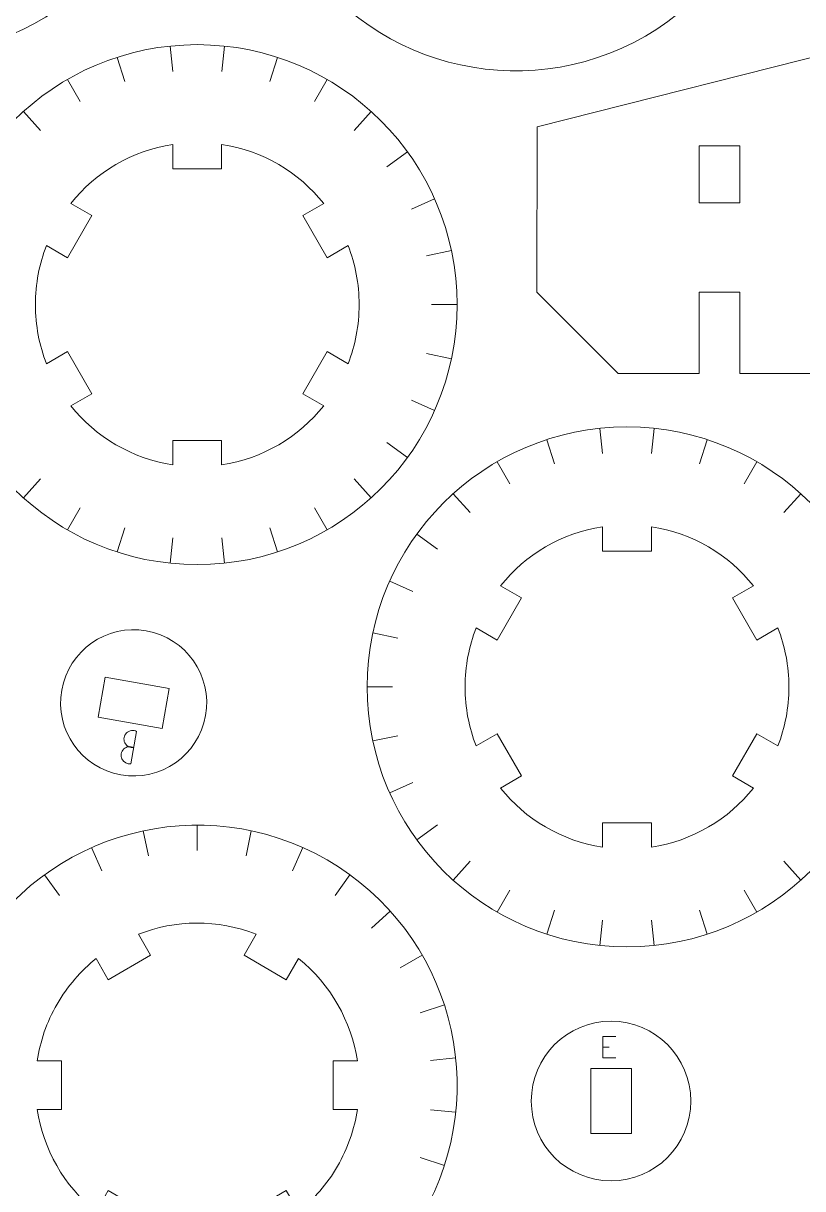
# Model space of a CAD drawing. Header units: centimetres. Extents: x -27.7 to 62.5, y 17.3 to 46.3.
# Drawn here: x -3.45 to 1.45, y 32.9 to 40.21 of the extents above; entities that cross this region are included whole.
import ezdxf

# ---------------------------------------------------------------- set-up
doc = ezdxf.new("R2010")
doc.units = ezdxf.units.CM
doc.header["$MEASUREMENT"] = 0
doc.layers.add('Camada 1', color=7, linetype='Continuous')

msp = doc.modelspace()

# ---------------------------------------------------------------- linework, layer by layer
at = {"layer": 'Camada 1', "color": 6, "lineweight": 20}
msp.add_open_spline([(-8.20292, 46.30494), (-8.20292, 46.30494), (9.79708, 46.30494), (9.79708, 46.30494), (9.79708, 46.30494), (10.07208, 46.30494), (10.29708, 46.07994), (10.29708, 45.80494), (10.29708, 45.80494), (10.29708, 45.80494), (10.29708, 17.80494), (10.29708, 17.80494), (10.29708, 17.80494), (10.29708, 17.52994), (10.07208, 17.30494), (9.79708, 17.30494), (9.79708, 17.30494), (9.79708, 17.30494), (-8.20292, 17.30494), (-8.20292, 17.30494), (-8.20292, 17.30494), (-8.47792, 17.30494), (-8.70292, 17.52994), (-8.70292, 17.80494), (-8.70292, 17.80494), (-8.70292, 17.80494), (-8.70292, 45.80494), (-8.70292, 45.80494), (-8.70292, 45.80494), (-8.70292, 46.07994), (-8.47792, 46.30494), (-8.20292, 46.30494)], degree=3, knots=[0, 0, 0, 0, 0.1111111, 0.1111111, 0.1111111, 0.1111111, 0.2222222, 0.2222222, 0.2222222, 0.2222222, 0.3333333, 0.3333333, 0.3333333, 0.3333333, 0.4444444, 0.4444444, 0.4444444, 0.4444444, 0.5555556, 0.5555556, 0.5555556, 0.5555556, 0.6666667, 0.6666667, 0.6666667, 0.6666667, 0.7777778, 0.7777778, 0.7777778, 0.7777778, 1, 1, 1, 1], dxfattribs=at)
at = {"layer": 'Camada 1', "lineweight": 9}
for points in [[(-1.17136, 42.95976), (-0.39066, 43.4105), (0.60758, 43.143), (1.05832, 42.36231), (1.05832, 42.36231), (1.50904, 41.58163), (1.24157, 40.58338), (0.46087, 40.13265), (0.46087, 40.13265), (-0.31981, 39.68192), (-1.31805, 39.9494), (-1.76878, 40.73008), (-1.76878, 40.73008), (-2.21951, 41.51078), (-1.95205, 42.50903), (-1.17136, 42.95976)], [(-4.15524, 43.27843), (-3.25378, 43.27843), (-2.523, 42.54766), (-2.523, 41.6462), (-2.523, 41.6462), (-2.523, 40.74474), (-3.25378, 40.01397), (-4.15524, 40.01397), (-4.15524, 40.01397), (-5.0567, 40.01397), (-5.78747, 40.74474), (-5.78747, 41.6462), (-5.78747, 41.6462), (-5.78747, 42.54766), (-5.0567, 43.27843), (-4.15524, 43.27843)], [(-3.98747, 38.4462), (-3.98747, 39.34766), (-3.25669, 40.07844), (-2.35523, 40.07844), (-2.35523, 40.07844), (-1.45377, 40.07844), (-0.723, 39.34766), (-0.723, 38.4462), (-0.723, 38.4462), (-0.723, 37.54474), (-1.45377, 36.81397), (-2.35523, 36.81397), (-2.35523, 36.81397), (-3.25669, 36.81397), (-3.98747, 37.54474), (-3.98747, 38.4462)], [(-1.28747, 36.0462), (-1.28747, 36.94766), (-0.55669, 37.67844), (0.34477, 37.67844), (0.34477, 37.67844), (1.24623, 37.67844), (1.977, 36.94766), (1.977, 36.0462), (1.977, 36.0462), (1.977, 35.14474), (1.24623, 34.41397), (0.34477, 34.41397), (0.34477, 34.41397), (-0.55669, 34.41397), (-1.28747, 35.14474), (-1.28747, 36.0462)], [(-0.94169, 32.73008), (-1.39242, 31.9494), (-2.39068, 31.68191), (-3.17137, 32.13264), (-3.17137, 32.13264), (-3.95206, 32.58337), (-4.21953, 33.58163), (-3.7688, 34.36232), (-3.7688, 34.36232), (-3.31807, 35.14301), (-2.31982, 35.41049), (-1.53913, 34.95976), (-1.53913, 34.95976), (-0.75845, 34.50903), (-0.49096, 33.51077), (-0.94169, 32.73008)], [(0.24476, 33.9474), (0.52157, 33.9474), (0.74596, 33.72301), (0.74596, 33.44621), (0.74596, 33.44621), (0.74596, 33.1694), (0.52157, 32.94501), (0.24476, 32.94501), (0.24476, 32.94501), (-0.03205, 32.94501), (-0.25644, 33.1694), (-0.25644, 33.44621), (-0.25644, 33.44621), (-0.25644, 33.72301), (-0.03205, 33.9474), (0.24476, 33.9474)]]:
    msp.add_open_spline(points, degree=3, knots=[0, 0, 0, 0, 0.2, 0.2, 0.2, 0.2, 0.4, 0.4, 0.4, 0.4, 0.6, 0.6, 0.6, 0.6, 1, 1, 1, 1], dxfattribs=at)
at = {"layer": 'Camada 1', "color": 5, "lineweight": 9}
for points in [[(-2.52587, 40.06948), (-2.52587, 40.06948), (-2.50916, 39.91078), (-2.50916, 39.91078)], [(-2.18465, 40.06948), (-2.18465, 40.06948), (-2.20129, 39.91078), (-2.20129, 39.91078)], [(-2.85965, 39.99853), (-2.85965, 39.99853), (-2.81031, 39.84677), (-2.81031, 39.84677)], [(-1.85088, 39.99854), (-1.85088, 39.99854), (-1.90016, 39.84677), (-1.90016, 39.84677)], [(-3.17137, 39.85974), (-3.17137, 39.85974), (-3.09155, 39.72155), (-3.09155, 39.72155)], [(-1.53914, 39.85975), (-1.53914, 39.85975), (-1.6189, 39.72155), (-1.6189, 39.72155)], [(-3.44742, 39.65917), (-3.44742, 39.65917), (-3.34062, 39.5406), (-3.34062, 39.5406)], [(-1.26308, 39.65919), (-1.26308, 39.65919), (-1.36984, 39.5406), (-1.36984, 39.5406)], [(-1.03475, 39.40561), (-1.03475, 39.40561), (-1.16383, 39.31181), (-1.16383, 39.31181)], [(-0.86414, 39.1101), (-0.86414, 39.1101), (-1.00991, 39.04518), (-1.00991, 39.04518)], [(-0.75869, 38.78557), (-0.75869, 38.78557), (-0.91476, 38.75238), (-0.91476, 38.75238)], [(-0.72301, 38.44621), (-0.72301, 38.44621), (-0.88259, 38.4462), (-0.88259, 38.4462)], [(-0.75869, 38.10685), (-0.75869, 38.10685), (-0.91476, 38.14002), (-0.91476, 38.14002)], [(-0.86413, 37.78232), (-0.86413, 37.78232), (-1.00991, 37.84722), (-1.00991, 37.84722)], [(0.17413, 37.66948), (0.17413, 37.66948), (0.19084, 37.51078), (0.19084, 37.51078)], [(0.51535, 37.66948), (0.51535, 37.66948), (0.49871, 37.51078), (0.49871, 37.51078)], [(-1.03473, 37.48681), (-1.03473, 37.48681), (-1.16383, 37.5806), (-1.16383, 37.5806)], [(-0.15965, 37.59853), (-0.15965, 37.59853), (-0.11031, 37.44677), (-0.11031, 37.44677)], [(0.84912, 37.59854), (0.84912, 37.59854), (0.79984, 37.44677), (0.79984, 37.44677)], [(-0.47137, 37.45974), (-0.47137, 37.45974), (-0.39155, 37.32155), (-0.39155, 37.32155)], [(1.16086, 37.45975), (1.16086, 37.45975), (1.0811, 37.32155), (1.0811, 37.32155)], [(-3.44741, 37.23322), (-3.44741, 37.23322), (-3.34062, 37.35181), (-3.34062, 37.35181)], [(-1.26306, 37.23323), (-1.26306, 37.23323), (-1.36984, 37.35181), (-1.36984, 37.35181)], [(-0.74742, 37.25917), (-0.74742, 37.25917), (-0.64062, 37.1406), (-0.64062, 37.1406)], [(1.43692, 37.25919), (1.43692, 37.25919), (1.33016, 37.1406), (1.33016, 37.1406)], [(-3.17134, 37.03265), (-3.17134, 37.03265), (-3.09155, 37.17085), (-3.09155, 37.17085)], [(-1.53911, 37.03266), (-1.53911, 37.03266), (-1.6189, 37.17085), (-1.6189, 37.17085)], [(-2.85961, 36.89386), (-2.85961, 36.89386), (-2.81031, 37.04563), (-2.81031, 37.04563)], [(-1.85084, 36.89387), (-1.85084, 36.89387), (-1.90016, 37.04563), (-1.90016, 37.04563)], [(-2.52584, 36.82292), (-2.52584, 36.82292), (-2.50916, 36.98162), (-2.50916, 36.98162)], [(-2.18462, 36.82292), (-2.18462, 36.82292), (-2.20129, 36.98162), (-2.20129, 36.98162)], [(-0.97575, 37.00558), (-0.97575, 37.00558), (-0.84663, 36.91181), (-0.84663, 36.91181)], [(-1.14635, 36.71007), (-1.14635, 36.71007), (-1.00056, 36.64518), (-1.00056, 36.64518)], [(-1.2518, 36.38554), (-1.2518, 36.38554), (-1.0957, 36.35238), (-1.0957, 36.35238)], [(-1.28747, 36.0462), (-1.28747, 36.0462), (-1.12787, 36.0462), (-1.12787, 36.0462)], [(-1.2518, 35.70684), (-1.2518, 35.70684), (-1.0957, 35.74002), (-1.0957, 35.74002)], [(-1.14634, 35.38232), (-1.14634, 35.38232), (-1.00056, 35.44722), (-1.00056, 35.44722)], [(-2.69461, 35.14275), (-2.69461, 35.14275), (-2.66143, 34.98667), (-2.66143, 34.98667)], [(-2.35526, 35.17843), (-2.35526, 35.17843), (-2.35525, 35.01886), (-2.35525, 35.01886)], [(-2.0159, 35.14276), (-2.0159, 35.14276), (-2.04907, 34.98667), (-2.04907, 34.98667)], [(-0.97573, 35.0868), (-0.97573, 35.0868), (-0.84663, 35.1806), (-0.84663, 35.1806)], [(-3.01914, 35.03731), (-3.01914, 35.03731), (-2.95423, 34.89154), (-2.95423, 34.89154)], [(-1.69136, 35.03731), (-1.69136, 35.03731), (-1.75627, 34.89154), (-1.75627, 34.89154)], [(-0.74741, 34.83322), (-0.74741, 34.83322), (-0.64062, 34.95181), (-0.64062, 34.95181)], [(1.43694, 34.83323), (1.43694, 34.83323), (1.33016, 34.95181), (1.33016, 34.95181)], [(-3.31464, 34.86669), (-3.31464, 34.86669), (-3.22084, 34.7376), (-3.22084, 34.7376)], [(-1.39586, 34.8667), (-1.39586, 34.8667), (-1.48965, 34.7376), (-1.48965, 34.7376)], [(-0.47134, 34.63265), (-0.47134, 34.63265), (-0.39155, 34.77085), (-0.39155, 34.77085)], [(1.16089, 34.63266), (1.16089, 34.63266), (1.0811, 34.77085), (1.0811, 34.77085)], [(-1.14227, 34.63838), (-1.14227, 34.63838), (-1.26085, 34.53159), (-1.26085, 34.53159)], [(-0.15961, 34.49386), (-0.15961, 34.49386), (-0.11031, 34.64563), (-0.11031, 34.64563)], [(0.84916, 34.49387), (0.84916, 34.49387), (0.79984, 34.64563), (0.79984, 34.64563)], [(0.17416, 34.42292), (0.17416, 34.42292), (0.19084, 34.58162), (0.19084, 34.58162)], [(0.51538, 34.42292), (0.51538, 34.42292), (0.49871, 34.58162), (0.49871, 34.58162)], [(-0.9417, 34.36232), (-0.9417, 34.36232), (-1.0799, 34.28253), (-1.0799, 34.28253)], [(-0.8029, 34.05059), (-0.8029, 34.05059), (-0.95468, 34.00128), (-0.95468, 34.00128)], [(0.19224, 33.78542), (0.19224, 33.78542), (0.23358, 33.78542), (0.23358, 33.78542)], [(-0.73196, 33.71682), (-0.73196, 33.71682), (-0.89067, 33.70014), (-0.89067, 33.70014)], [(-0.73197, 33.37559), (-0.73197, 33.37559), (-0.89067, 33.39227), (-0.89067, 33.39227)], [(-0.8029, 33.04181), (-0.8029, 33.04181), (-0.95468, 33.09113), (-0.95468, 33.09113)]]:
    msp.add_open_spline(points, degree=3, dxfattribs=at)
at = {"layer": 'Camada 1', "color": 250, "lineweight": 9}
for points, knots in [([(-0.22063, 39.56204), (-0.22063, 39.56204), (1.81904, 40.07787), (1.81904, 40.07787), (1.81904, 40.07787), (1.81904, 40.07787), (4.27049, 40.07786), (4.27049, 40.07786), (4.27049, 40.07786), (4.27049, 40.07786), (6.31017, 39.56204), (6.31017, 39.56204), (6.31017, 39.56204), (6.31017, 39.56204), (6.31017, 38.52446), (6.31017, 38.52446), (6.31017, 38.52446), (6.31017, 38.52446), (5.80025, 38.01454), (5.80025, 38.01454), (5.80025, 38.01454), (5.80025, 38.01454), (5.29033, 38.01454), (5.29033, 38.01454), (5.29033, 38.01454), (5.29033, 38.01454), (5.29033, 38.52446), (5.29033, 38.52446), (5.29033, 38.52446), (5.29033, 38.52446), (5.03536, 38.52446), (5.03536, 38.52446), (5.03536, 38.52446), (5.03536, 38.52446), (5.03536, 38.01454), (5.03536, 38.01454), (5.03536, 38.01454), (5.03536, 38.01454), (1.05415, 38.01454), (1.05415, 38.01454), (1.05415, 38.01454), (1.05415, 38.01454), (1.05415, 38.52446), (1.05415, 38.52446), (1.05415, 38.52446), (1.05415, 38.52446), (0.79918, 38.52446), (0.79918, 38.52446), (0.79918, 38.52446), (0.79918, 38.52446), (0.7992, 38.01454), (0.7992, 38.01454), (0.7992, 38.01454), (0.7992, 38.01454), (0.28928, 38.01454), (0.28928, 38.01454), (0.28928, 38.01454), (0.28928, 38.01454), (-0.22065, 38.52446), (-0.22065, 38.52446), (-0.22065, 38.52446), (-0.22065, 38.52446), (-0.22063, 39.56204), (-0.22063, 39.56204)], [0, 0, 0, 0, 0.0588235, 0.0588235, 0.0588235, 0.0588235, 0.1176471, 0.1176471, 0.1176471, 0.1176471, 0.1764706, 0.1764706, 0.1764706, 0.1764706, 0.2352941, 0.2352941, 0.2352941, 0.2352941, 0.2941176, 0.2941176, 0.2941176, 0.2941176, 0.3529412, 0.3529412, 0.3529412, 0.3529412, 0.4117647, 0.4117647, 0.4117647, 0.4117647, 0.4705882, 0.4705882, 0.4705882, 0.4705882, 0.5294118, 0.5294118, 0.5294118, 0.5294118, 0.5882353, 0.5882353, 0.5882353, 0.5882353, 0.6470588, 0.6470588, 0.6470588, 0.6470588, 0.7058824, 0.7058824, 0.7058824, 0.7058824, 0.7647059, 0.7647059, 0.7647059, 0.7647059, 0.8235294, 0.8235294, 0.8235294, 0.8235294, 0.8823529, 0.8823529, 0.8823529, 0.8823529, 1, 1, 1, 1]), ([(-2.83496, 35.49411), (-3.08464, 35.53814), (-3.25136, 35.77624), (-3.20733, 36.02592), (-3.20733, 36.02592), (-3.16329, 36.2756), (-2.9252, 36.44231), (-2.67553, 36.39828), (-2.67553, 36.39828), (-2.42585, 36.35426), (-2.25913, 36.11616), (-2.30315, 35.86649), (-2.30315, 35.86649), (-2.34719, 35.61681), (-2.58528, 35.45009), (-2.83496, 35.49411)], [0, 0, 0, 0, 0.2, 0.2, 0.2, 0.2, 0.4, 0.4, 0.4, 0.4, 0.6, 0.6, 0.6, 0.6, 1, 1, 1, 1])]:
    msp.add_open_spline(points, degree=3, knots=knots, dxfattribs=at)
at = {"layer": 'Camada 1', "color": 114, "lineweight": 9}
for points, knots in [([(-3.01745, 37.88721), (-3.01745, 37.88721), (-3.14969, 37.81086), (-3.14969, 37.81086), (-3.14969, 37.81086), (-2.99342, 37.61572), (-2.76678, 37.47939), (-2.50824, 37.44037), (-2.50824, 37.44037), (-2.50824, 37.44037), (-2.50824, 37.59322), (-2.50824, 37.59322), (-2.50824, 37.59322), (-2.50824, 37.59322), (-2.20223, 37.59322), (-2.20223, 37.59322), (-2.20223, 37.59322), (-2.20223, 37.59322), (-2.20223, 37.44037), (-2.20223, 37.44037), (-2.20223, 37.44037), (-1.94367, 37.47937), (-1.71704, 37.61572), (-1.56078, 37.81086), (-1.56078, 37.81086), (-1.56078, 37.81086), (-1.69302, 37.88721), (-1.69302, 37.88721), (-1.69302, 37.88721), (-1.69302, 37.88721), (-1.54001, 38.15222), (-1.54001, 38.15222), (-1.54001, 38.15222), (-1.54001, 38.15222), (-1.40754, 38.07574), (-1.40754, 38.07574), (-1.40754, 38.07574), (-1.36262, 38.19054), (-1.33795, 38.31549), (-1.33795, 38.4462), (-1.33795, 38.4462), (-1.33795, 38.57692), (-1.36262, 38.70189), (-1.40755, 38.81669), (-1.40755, 38.81669), (-1.40755, 38.81669), (-1.54001, 38.74021), (-1.54001, 38.74021), (-1.54001, 38.74021), (-1.54001, 38.74021), (-1.69301, 39.00522), (-1.69301, 39.00522), (-1.69301, 39.00522), (-1.69301, 39.00522), (-1.56079, 39.08155), (-1.56079, 39.08155), (-1.56079, 39.08155), (-1.71705, 39.27668), (-1.94368, 39.41302), (-2.20223, 39.45204), (-2.20223, 39.45204), (-2.20223, 39.45204), (-2.20223, 39.29922), (-2.20223, 39.29922), (-2.20223, 39.29922), (-2.20223, 39.29922), (-2.50824, 39.29922), (-2.50824, 39.29922), (-2.50824, 39.29922), (-2.50824, 39.29922), (-2.50824, 39.45204), (-2.50824, 39.45204), (-2.50824, 39.45204), (-2.76679, 39.41304), (-2.99341, 39.27669), (-3.14967, 39.08156), (-3.14967, 39.08156), (-3.14967, 39.08156), (-3.01745, 39.00522), (-3.01745, 39.00522), (-3.01745, 39.00522), (-3.01745, 39.00522), (-3.17045, 38.74021), (-3.17045, 38.74021), (-3.17045, 38.74021), (-3.17045, 38.74021), (-3.30292, 38.81669), (-3.30292, 38.81669), (-3.30292, 38.81669), (-3.34784, 38.70188), (-3.37252, 38.57693), (-3.37252, 38.4462), (-3.37252, 38.4462), (-3.37252, 38.31548), (-3.34785, 38.19053), (-3.30293, 38.07574), (-3.30293, 38.07574), (-3.30293, 38.07574), (-3.17045, 38.15223), (-3.17045, 38.15223), (-3.17045, 38.15223), (-3.17045, 38.15223), (-3.01745, 37.88721), (-3.01745, 37.88721)], [0, 0, 0, 0, 0.037037, 0.037037, 0.037037, 0.037037, 0.0740741, 0.0740741, 0.0740741, 0.0740741, 0.1111111, 0.1111111, 0.1111111, 0.1111111, 0.1481481, 0.1481481, 0.1481481, 0.1481481, 0.1851852, 0.1851852, 0.1851852, 0.1851852, 0.2222222, 0.2222222, 0.2222222, 0.2222222, 0.2592593, 0.2592593, 0.2592593, 0.2592593, 0.2962963, 0.2962963, 0.2962963, 0.2962963, 0.3333333, 0.3333333, 0.3333333, 0.3333333, 0.3703704, 0.3703704, 0.3703704, 0.3703704, 0.4074074, 0.4074074, 0.4074074, 0.4074074, 0.4444444, 0.4444444, 0.4444444, 0.4444444, 0.4814815, 0.4814815, 0.4814815, 0.4814815, 0.5185185, 0.5185185, 0.5185185, 0.5185185, 0.5555556, 0.5555556, 0.5555556, 0.5555556, 0.5925926, 0.5925926, 0.5925926, 0.5925926, 0.6296296, 0.6296296, 0.6296296, 0.6296296, 0.6666667, 0.6666667, 0.6666667, 0.6666667, 0.7037037, 0.7037037, 0.7037037, 0.7037037, 0.7407407, 0.7407407, 0.7407407, 0.7407407, 0.7777778, 0.7777778, 0.7777778, 0.7777778, 0.8148148, 0.8148148, 0.8148148, 0.8148148, 0.8518519, 0.8518519, 0.8518519, 0.8518519, 0.8888889, 0.8888889, 0.8888889, 0.8888889, 0.9259259, 0.9259259, 0.9259259, 0.9259259, 1, 1, 1, 1]), ([(1.05417, 39.08538), (1.05417, 39.08538), (1.05416, 39.44231), (1.05416, 39.44231), (1.05416, 39.44231), (1.05416, 39.44231), (0.79918, 39.44231), (0.79918, 39.44231), (0.79918, 39.44231), (0.79918, 39.44231), (0.7992, 39.08538), (0.7992, 39.08538), (0.7992, 39.08538), (0.7992, 39.08538), (1.05417, 39.08538), (1.05417, 39.08538)], [0, 0, 0, 0, 0.2, 0.2, 0.2, 0.2, 0.4, 0.4, 0.4, 0.4, 0.6, 0.6, 0.6, 0.6, 1, 1, 1, 1]), ([(-0.31745, 35.48721), (-0.31745, 35.48721), (-0.44969, 35.41086), (-0.44969, 35.41086), (-0.44969, 35.41086), (-0.29342, 35.21572), (-0.06678, 35.07939), (0.19176, 35.04037), (0.19176, 35.04037), (0.19176, 35.04037), (0.19176, 35.19322), (0.19176, 35.19322), (0.19176, 35.19322), (0.19176, 35.19322), (0.49777, 35.19322), (0.49777, 35.19322), (0.49777, 35.19322), (0.49777, 35.19322), (0.49777, 35.04037), (0.49777, 35.04037), (0.49777, 35.04037), (0.75633, 35.07937), (0.98296, 35.21572), (1.13922, 35.41086), (1.13922, 35.41086), (1.13922, 35.41086), (1.00698, 35.48721), (1.00698, 35.48721), (1.00698, 35.48721), (1.00698, 35.48721), (1.15999, 35.75222), (1.15999, 35.75222), (1.15999, 35.75222), (1.15999, 35.75222), (1.29246, 35.67574), (1.29246, 35.67574), (1.29246, 35.67574), (1.33738, 35.79054), (1.36205, 35.91549), (1.36205, 36.0462), (1.36205, 36.0462), (1.36205, 36.17692), (1.33738, 36.30189), (1.29245, 36.41669), (1.29245, 36.41669), (1.29245, 36.41669), (1.15999, 36.34021), (1.15999, 36.34021), (1.15999, 36.34021), (1.15999, 36.34021), (1.00699, 36.60522), (1.00699, 36.60522), (1.00699, 36.60522), (1.00699, 36.60522), (1.13921, 36.68155), (1.13921, 36.68155), (1.13921, 36.68155), (0.98295, 36.87668), (0.75632, 37.01302), (0.49777, 37.05204), (0.49777, 37.05204), (0.49777, 37.05204), (0.49777, 36.89922), (0.49777, 36.89922), (0.49777, 36.89922), (0.49777, 36.89922), (0.19176, 36.89922), (0.19176, 36.89922), (0.19176, 36.89922), (0.19176, 36.89922), (0.19176, 37.05204), (0.19176, 37.05204), (0.19176, 37.05204), (-0.06679, 37.01304), (-0.29341, 36.87669), (-0.44967, 36.68156), (-0.44967, 36.68156), (-0.44967, 36.68156), (-0.31745, 36.60522), (-0.31745, 36.60522), (-0.31745, 36.60522), (-0.31745, 36.60522), (-0.47045, 36.34021), (-0.47045, 36.34021), (-0.47045, 36.34021), (-0.47045, 36.34021), (-0.60292, 36.41669), (-0.60292, 36.41669), (-0.60292, 36.41669), (-0.64784, 36.30188), (-0.67252, 36.17693), (-0.67252, 36.0462), (-0.67252, 36.0462), (-0.67252, 35.91548), (-0.64785, 35.79053), (-0.60293, 35.67574), (-0.60293, 35.67574), (-0.60293, 35.67574), (-0.47045, 35.75223), (-0.47045, 35.75223), (-0.47045, 35.75223), (-0.47045, 35.75223), (-0.31745, 35.48721), (-0.31745, 35.48721)], [0, 0, 0, 0, 0.037037, 0.037037, 0.037037, 0.037037, 0.0740741, 0.0740741, 0.0740741, 0.0740741, 0.1111111, 0.1111111, 0.1111111, 0.1111111, 0.1481481, 0.1481481, 0.1481481, 0.1481481, 0.1851852, 0.1851852, 0.1851852, 0.1851852, 0.2222222, 0.2222222, 0.2222222, 0.2222222, 0.2592593, 0.2592593, 0.2592593, 0.2592593, 0.2962963, 0.2962963, 0.2962963, 0.2962963, 0.3333333, 0.3333333, 0.3333333, 0.3333333, 0.3703704, 0.3703704, 0.3703704, 0.3703704, 0.4074074, 0.4074074, 0.4074074, 0.4074074, 0.4444444, 0.4444444, 0.4444444, 0.4444444, 0.4814815, 0.4814815, 0.4814815, 0.4814815, 0.5185185, 0.5185185, 0.5185185, 0.5185185, 0.5555556, 0.5555556, 0.5555556, 0.5555556, 0.5925926, 0.5925926, 0.5925926, 0.5925926, 0.6296296, 0.6296296, 0.6296296, 0.6296296, 0.6666667, 0.6666667, 0.6666667, 0.6666667, 0.7037037, 0.7037037, 0.7037037, 0.7037037, 0.7407407, 0.7407407, 0.7407407, 0.7407407, 0.7777778, 0.7777778, 0.7777778, 0.7777778, 0.8148148, 0.8148148, 0.8148148, 0.8148148, 0.8518519, 0.8518519, 0.8518519, 0.8518519, 0.8888889, 0.8888889, 0.8888889, 0.8888889, 0.9259259, 0.9259259, 0.9259259, 0.9259259, 1, 1, 1, 1]), ([(-2.97832, 35.85605), (-2.97832, 35.85605), (-2.57646, 35.78518), (-2.57646, 35.78518), (-2.57646, 35.78518), (-2.57646, 35.78518), (-2.53217, 36.03636), (-2.53217, 36.03636), (-2.53217, 36.03636), (-2.53217, 36.03636), (-2.93404, 36.10722), (-2.93404, 36.10722), (-2.93404, 36.10722), (-2.93404, 36.10722), (-2.97832, 35.85605), (-2.97832, 35.85605)], [0, 0, 0, 0, 0.2, 0.2, 0.2, 0.2, 0.4, 0.4, 0.4, 0.4, 0.6, 0.6, 0.6, 0.6, 1, 1, 1, 1]), ([(-1.50225, 33.69919), (-1.50225, 33.69919), (-1.34956, 33.6992), (-1.34956, 33.6992), (-1.34956, 33.6992), (-1.38732, 33.94633), (-1.51543, 34.17771), (-1.71982, 34.34077), (-1.71982, 34.34077), (-1.71982, 34.34077), (-1.79625, 34.2084), (-1.79625, 34.2084), (-1.79625, 34.2084), (-1.79625, 34.2084), (-2.06126, 34.36141), (-2.06126, 34.36141), (-2.06126, 34.36141), (-2.06126, 34.36141), (-1.98484, 34.49378), (-1.98484, 34.49378), (-1.98484, 34.49378), (-2.22826, 34.58928), (-2.4927, 34.58452), (-2.72559, 34.49365), (-2.72559, 34.49365), (-2.72559, 34.49365), (-2.64924, 34.36141), (-2.64924, 34.36141), (-2.64924, 34.36141), (-2.64924, 34.36141), (-2.91426, 34.20841), (-2.91426, 34.20841), (-2.91426, 34.20841), (-2.91426, 34.20841), (-2.99074, 34.34088), (-2.99074, 34.34088), (-2.99074, 34.34088), (-3.08704, 34.26392), (-3.17088, 34.16804), (-3.23624, 34.05485), (-3.23624, 34.05485), (-3.3016, 33.94164), (-3.34272, 33.82108), (-3.36121, 33.69919), (-3.36121, 33.69919), (-3.36121, 33.69919), (-3.20825, 33.69919), (-3.20825, 33.69919), (-3.20825, 33.69919), (-3.20825, 33.69919), (-3.20826, 33.39319), (-3.20826, 33.39319), (-3.20826, 33.39319), (-3.20826, 33.39319), (-3.36093, 33.3932), (-3.36093, 33.3932), (-3.36093, 33.3932), (-3.32317, 33.14608), (-3.19507, 32.91469), (-2.99067, 32.75162), (-2.99067, 32.75162), (-2.99067, 32.75162), (-2.91426, 32.88397), (-2.91426, 32.88397), (-2.91426, 32.88397), (-2.91426, 32.88397), (-2.64925, 32.73096), (-2.64925, 32.73096), (-2.64925, 32.73096), (-2.64925, 32.73096), (-2.72566, 32.59862), (-2.72566, 32.59862), (-2.72566, 32.59862), (-2.48225, 32.50312), (-2.21781, 32.50789), (-1.98492, 32.59875), (-1.98492, 32.59875), (-1.98492, 32.59875), (-2.06126, 32.73097), (-2.06126, 32.73097), (-2.06126, 32.73097), (-2.06126, 32.73097), (-1.79625, 32.88397), (-1.79625, 32.88397), (-1.79625, 32.88397), (-1.79625, 32.88397), (-1.71977, 32.75151), (-1.71977, 32.75151), (-1.71977, 32.75151), (-1.62346, 32.82847), (-1.53961, 32.92434), (-1.47425, 33.03756), (-1.47425, 33.03756), (-1.40889, 33.15077), (-1.36778, 33.27131), (-1.34929, 33.39318), (-1.34929, 33.39318), (-1.34929, 33.39318), (-1.50226, 33.39318), (-1.50226, 33.39318), (-1.50226, 33.39318), (-1.50226, 33.39318), (-1.50225, 33.69919), (-1.50225, 33.69919)], [0, 0, 0, 0, 0.037037, 0.037037, 0.037037, 0.037037, 0.0740741, 0.0740741, 0.0740741, 0.0740741, 0.1111111, 0.1111111, 0.1111111, 0.1111111, 0.1481481, 0.1481481, 0.1481481, 0.1481481, 0.1851852, 0.1851852, 0.1851852, 0.1851852, 0.2222222, 0.2222222, 0.2222222, 0.2222222, 0.2592593, 0.2592593, 0.2592593, 0.2592593, 0.2962963, 0.2962963, 0.2962963, 0.2962963, 0.3333333, 0.3333333, 0.3333333, 0.3333333, 0.3703704, 0.3703704, 0.3703704, 0.3703704, 0.4074074, 0.4074074, 0.4074074, 0.4074074, 0.4444444, 0.4444444, 0.4444444, 0.4444444, 0.4814815, 0.4814815, 0.4814815, 0.4814815, 0.5185185, 0.5185185, 0.5185185, 0.5185185, 0.5555556, 0.5555556, 0.5555556, 0.5555556, 0.5925926, 0.5925926, 0.5925926, 0.5925926, 0.6296296, 0.6296296, 0.6296296, 0.6296296, 0.6666667, 0.6666667, 0.6666667, 0.6666667, 0.7037037, 0.7037037, 0.7037037, 0.7037037, 0.7407407, 0.7407407, 0.7407407, 0.7407407, 0.7777778, 0.7777778, 0.7777778, 0.7777778, 0.8148148, 0.8148148, 0.8148148, 0.8148148, 0.8518519, 0.8518519, 0.8518519, 0.8518519, 0.8888889, 0.8888889, 0.8888889, 0.8888889, 0.9259259, 0.9259259, 0.9259259, 0.9259259, 1, 1, 1, 1]), ([(0.37246, 33.65072), (0.37246, 33.65072), (0.37246, 33.24267), (0.37246, 33.24267), (0.37246, 33.24267), (0.37246, 33.24267), (0.11743, 33.24267), (0.11743, 33.24267), (0.11743, 33.24267), (0.11743, 33.24267), (0.11743, 33.65072), (0.11743, 33.65072), (0.11743, 33.65072), (0.11743, 33.65072), (0.37246, 33.65072), (0.37246, 33.65072)], [0, 0, 0, 0, 0.2, 0.2, 0.2, 0.2, 0.4, 0.4, 0.4, 0.4, 0.6, 0.6, 0.6, 0.6, 1, 1, 1, 1])]:
    msp.add_open_spline(points, degree=3, knots=knots, dxfattribs=at)
at = {"layer": 'Camada 1', "color": 5, "lineweight": 9}
for points, knots in [([(-2.75406, 35.66523), (-2.77731, 35.66178), (-2.80013, 35.67376), (-2.81048, 35.69487), (-2.81048, 35.69487), (-2.82084, 35.71596), (-2.81637, 35.74136), (-2.7994, 35.75766), (-2.7994, 35.75766), (-2.78247, 35.77393), (-2.75692, 35.77738), (-2.73626, 35.7662), (-2.73626, 35.7662), (-2.73626, 35.7662), (-2.77186, 35.56425), (-2.77186, 35.56425), (-2.77186, 35.56425), (-2.79511, 35.56082), (-2.81792, 35.57281), (-2.82828, 35.5939), (-2.82828, 35.5939), (-2.83864, 35.615), (-2.83416, 35.64038), (-2.81721, 35.65668), (-2.81721, 35.65668), (-2.80027, 35.67295), (-2.77472, 35.67643), (-2.75406, 35.66523)], [0, 0, 0, 0, 0.125, 0.125, 0.125, 0.125, 0.25, 0.25, 0.25, 0.25, 0.375, 0.375, 0.375, 0.375, 0.5, 0.5, 0.5, 0.5, 0.625, 0.625, 0.625, 0.625, 0.75, 0.75, 0.75, 0.75, 1, 1, 1, 1]), ([(0.27492, 33.71845), (0.27492, 33.71845), (0.19224, 33.71845), (0.19224, 33.71845), (0.19224, 33.71845), (0.19224, 33.71845), (0.19224, 33.8524), (0.19224, 33.8524), (0.19224, 33.8524), (0.19224, 33.8524), (0.27492, 33.8524), (0.27492, 33.8524)], [0, 0, 0, 0, 0.25, 0.25, 0.25, 0.25, 0.5, 0.5, 0.5, 0.5, 1, 1, 1, 1])]:
    msp.add_open_spline(points, degree=3, knots=knots, dxfattribs=at)

doc.saveas('drawing.dxf')
